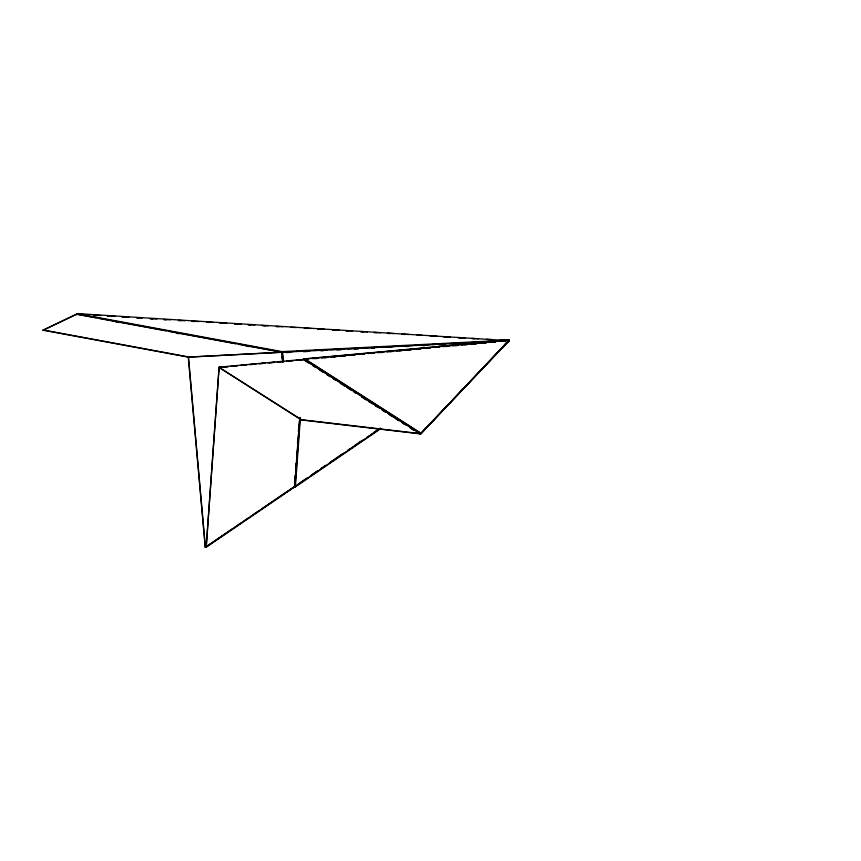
<?xml version="1.0" encoding="UTF-8"?>
<svg xmlns="http://www.w3.org/2000/svg" width="861" height="861" viewBox="0 0 861 861"><rect width="100%" height="100%" fill="white"/><g stroke="black" fill="none" stroke-linecap="round" stroke-linejoin="round"><path stroke-width="1.29" d="M308.044 358.951L219.103 367.163L206.199 547.262L219.092 367.378M294.871 479.749L295.162 475.724M295.753 467.684L296.044 463.67M296.625 455.63L296.916 451.605M297.508 443.566L297.702 440.886M298.38 431.512L298.573 428.832M380.896 428.552L295.377 486.885L294.774 486.626L299.757 418.285M294.979 486.713L300.026 417.402M495.441 341.462L303.653 359.145L304.202 360.081L304.191 358.865L509.185 340.063L420.351 434.342L416.961 432.179M295.377 486.885L300.317 418.909M299.736 417.52L294.602 486.971L294.01 486.82M292.912 351.6L188.408 357.143L43.05 330.215L76.64 314.061L282.204 352.138L283.032 361.48M76.532 314.782L76.715 313.576L508.044 340.612M282.666 362.115L282.074 351.611L508.119 340.138M238.475 344.292L282.16 352.386L282.074 351.611M508.388 340.601L508.98 340.752L420.491 433.89L301.425 419.953L219.038 367.389L301.49 419.727L420.555 433.653L509.357 340.493L508.216 341.268L508.84 341.204M246.644 364.946L241.166 365.118M304.041 360.102L304.385 358.951M420.351 434.342L509.185 340.063M294.204 486.863L294.774 486.626M508.582 340.644L509.152 340.407M495.581 341.43L188.279 357.089L205.23 547.37L232.9 528.493M235.118 526.986L240.649 523.208M243.975 520.948L248.398 517.924M250.616 516.417L259.473 510.369M261.679 508.862L293.784 486.971M299.563 483.032L301.78 481.514M302.34 481.277L306.774 478.253M311.208 475.229L317.86 470.698M321.185 468.427L325.619 465.403M330.054 462.379L334.488 459.354M336.21 458.03L342.248 454.059M347.79 450.281L350.007 448.764M355.098 445.148L361.093 441.209M373.975 432.276L379.938 428.358M205.23 547.37L299.219 483.591M302.555 481.321L307 478.285M311.445 475.261L318.107 470.709M320.324 469.202L325.878 465.414M330.323 462.379L336.985 457.837M339.212 456.319L344.766 452.531M348.092 450.26L355.873 444.954M358.09 443.437L363.643 439.648M366.98 437.377L380.304 428.283M206.199 547.262L380.497 428.38M505.289 343.711L508.614 341.44M508.194 340.612L508.959 340.353M43.05 330.215L76.607 314.297L96.346 317.957M499.434 341.085L508.754 340.224M312.037 358.585L318.699 357.972M321.357 357.724L328.019 357.111M330.689 356.863L336.016 356.379M340.009 356.002L345.336 355.518M349.329 355.141L354.657 354.657M358.65 354.291L363.977 353.796M367.981 353.43L374.632 352.816M377.301 352.569L383.963 351.955M386.621 351.708L391.949 351.213M395.942 350.847L401.269 350.352M405.273 349.986L410.6 349.491M414.593 349.125L421.255 348.511M423.913 348.264L430.575 347.65M433.234 347.403L439.896 346.789M442.565 346.542L449.216 345.928M451.885 345.691L457.213 345.196M461.205 344.83L466.533 344.335M470.526 343.969L477.188 343.356M479.857 343.108L486.508 342.495M489.177 342.248L495.839 341.634M499.832 341.268L505.159 340.773M219.038 367.389L228.154 366.549M230.737 366.302L237.216 365.71M241.102 365.355L246.45 364.86M249.13 364.612L255.814 363.999M258.494 363.751L265.177 363.127M267.857 362.879L274.551 362.266M277.22 362.018L283.915 361.405M286.584 361.157L293.278 360.544M295.947 360.296L302.641 359.672M304.245 359.414L308.26 359.037M313.619 358.542L317.634 358.176M321.648 357.81L326.997 357.315M331.011 356.938L336.371 356.443M340.386 356.077L345.745 355.582M349.76 355.216L355.109 354.721M359.123 354.345L364.483 353.849M368.497 353.484L373.846 352.988M377.871 352.623L383.22 352.127M387.235 351.751L392.594 351.266M396.609 350.89L401.958 350.395M405.972 350.029L411.332 349.534M415.346 349.168L420.695 348.673M424.721 348.296L430.07 347.801M434.084 347.435L439.444 346.94M443.458 346.574L448.807 346.079M452.821 345.702L458.181 345.207M462.196 344.841L467.545 344.346M471.57 343.98L476.919 343.485M480.933 343.108L486.293 342.624M490.307 342.248L495.656 341.752M499.671 341.386L505.03 340.891M219.286 367.475L228.348 366.635M230.942 366.399L237.41 365.796M250.659 364.58L255.997 364.085M260.011 363.708L265.36 363.224M269.375 362.847L274.713 362.352M277.393 362.115L284.076 361.491M286.745 361.243L293.429 360.63M296.109 360.382L302.792 359.769M304.127 359.64L420.491 433.89M305.569 359.511L308.249 359.263M314.932 358.65L317.612 358.402M324.306 357.778L326.976 357.541M333.67 356.917L336.35 356.669M343.033 356.056L345.713 355.808M352.407 355.195L355.076 354.947M361.771 354.323L364.451 354.075M371.145 353.462L373.814 353.214M380.508 352.601L383.188 352.353M389.872 351.729L392.551 351.492M399.246 350.868L401.915 350.621M408.609 350.007L411.289 349.76M417.972 349.146L420.652 348.899M427.347 348.274L430.016 348.027M436.71 347.413L439.39 347.166M446.084 346.552L448.753 346.305M455.447 345.691L458.127 345.444M464.811 344.82L467.491 344.572M474.185 343.959L476.854 343.711M483.548 343.098L486.228 342.85M492.912 342.226L495.592 341.978M502.286 341.365L504.966 341.117M296.722 351.342L310.326 350.718M314.104 350.459L327.729 349.835M330.15 349.652L343.808 349.017M347.543 348.77L361.211 348.135M364.935 347.876L378.625 347.252M380.982 347.069L394.693 346.434M398.363 346.187L412.096 345.552M414.776 345.412L429.51 344.658M431.802 344.486L445.578 343.851M449.194 343.604L462.992 342.969M465.661 342.829L480.395 342.075M483.075 341.946L496.001 341.225M499.143 341.128L505.364 340.752M499.595 341.225L505.149 340.999M286.089 352.601L290.103 352.397M303.492 351.719L307.517 351.514M320.905 350.836L323.585 350.696M336.974 350.018L340.999 349.814M354.388 349.135L358.402 348.931M371.801 348.253L374.481 348.113M387.87 347.435L391.884 347.231M405.283 346.552L407.963 346.413M422.686 345.659L425.366 345.53M438.766 344.852L442.78 344.648M456.169 343.969L461.528 343.69M473.582 343.076L476.262 342.947M489.651 342.269L492.331 342.129M80.665 314.308L87.359 314.717M94.064 315.126L100.759 315.546M107.453 315.955L115.492 316.45M122.197 316.859L128.892 317.279M136.931 317.774L142.291 318.096M150.331 318.592L157.025 319.011M163.73 319.42L170.424 319.829M178.464 320.324L185.158 320.744M191.863 321.153L198.557 321.562M206.597 322.057L213.302 322.466M219.996 322.886L226.691 323.295M234.73 323.79L241.435 324.199M248.129 324.619L254.834 325.027M261.529 325.436L268.223 325.856M276.263 326.351L282.968 326.76M291.007 327.255L296.367 327.589M304.396 328.084L311.101 328.493M317.795 328.902L324.5 329.311M332.54 329.806L339.234 330.226M345.928 330.635L352.633 331.044M360.673 331.539L367.367 331.959M374.072 332.368L380.766 332.776M387.461 333.196L394.166 333.605M402.205 334.1L408.9 334.509M416.939 335.004L422.299 335.338M430.339 335.833L437.033 336.242M443.738 336.662L450.432 337.071M458.472 337.566L465.166 337.975M471.871 338.384L478.565 338.803M486.605 339.299L491.965 339.621M500.004 340.117L506.698 340.536M80.622 314.545L83.302 314.706M94.021 315.374L96.701 315.535M107.421 316.191L111.435 316.439M122.154 317.106L124.834 317.268M136.899 318.01L139.579 318.172M150.288 318.839L152.967 319M163.687 319.657L166.367 319.829M178.431 320.572L181.111 320.733M191.82 321.39L194.5 321.551M206.565 322.294L209.245 322.466M219.964 323.123L222.644 323.284M234.698 324.027L237.378 324.199M248.097 324.855L250.777 325.017M262.831 325.759L265.511 325.932M276.23 326.588L278.91 326.75M304.363 328.321L307.043 328.482M317.763 329.139L320.443 329.311M332.497 330.054L335.177 330.215M345.896 330.872L348.576 331.044M360.63 331.786L363.31 331.948M374.029 332.604L376.709 332.776M387.428 333.433L390.108 333.594M402.162 334.337L404.842 334.509M430.296 336.07L432.975 336.231M443.695 336.899L446.375 337.06M458.439 337.803L461.119 337.964M471.828 338.631L474.508 338.793M486.573 339.535L489.252 339.697M499.972 340.364L502.652 340.525M76.715 313.576L282.279 351.665M98.983 318.441L166.098 330.882M168.734 331.367L235.849 343.797M116.052 322.079L118.678 322.563M176.516 333.261L179.142 333.745M246.181 346.144L248.807 346.628M43.082 329.967L188.451 356.906L205.424 547.424M304.191 358.865L420.695 433.201M304.051 359.328L420.555 433.653M305.117 360.824L308.507 362.987M313.027 365.871L315.287 367.313M319.797 370.198L323.187 372.35M326.577 374.513L329.967 376.677M333.358 378.84L335.618 380.282M340.138 383.167L344.658 386.051M346.918 387.493L351.439 390.377M353.699 391.82L355.948 393.262M361.598 396.867L366.119 399.741M368.379 401.183L370.639 402.625M375.159 405.509L377.419 406.952M381.94 409.836L385.33 411.999M388.72 414.163L392.11 416.326M395.49 418.489L398.88 420.652M402.27 422.816L404.53 424.258M413.571 430.016L410.18 427.852L413.624 430.005M304.977 358.897L420.749 433.137M361.921 396.932L366.409 399.805M368.659 401.248L373.157 404.121M375.407 405.563L379.905 408.437M382.155 409.879L385.524 412.032M388.892 414.195L399.009 420.663M402.378 422.816L405.757 424.979M416.993 432.168L420.362 434.321M283.43 361.577L282.602 352.246L282.01 352.095L282.892 362.094M282.031 356.68L282.268 359.338"/></g></svg>
